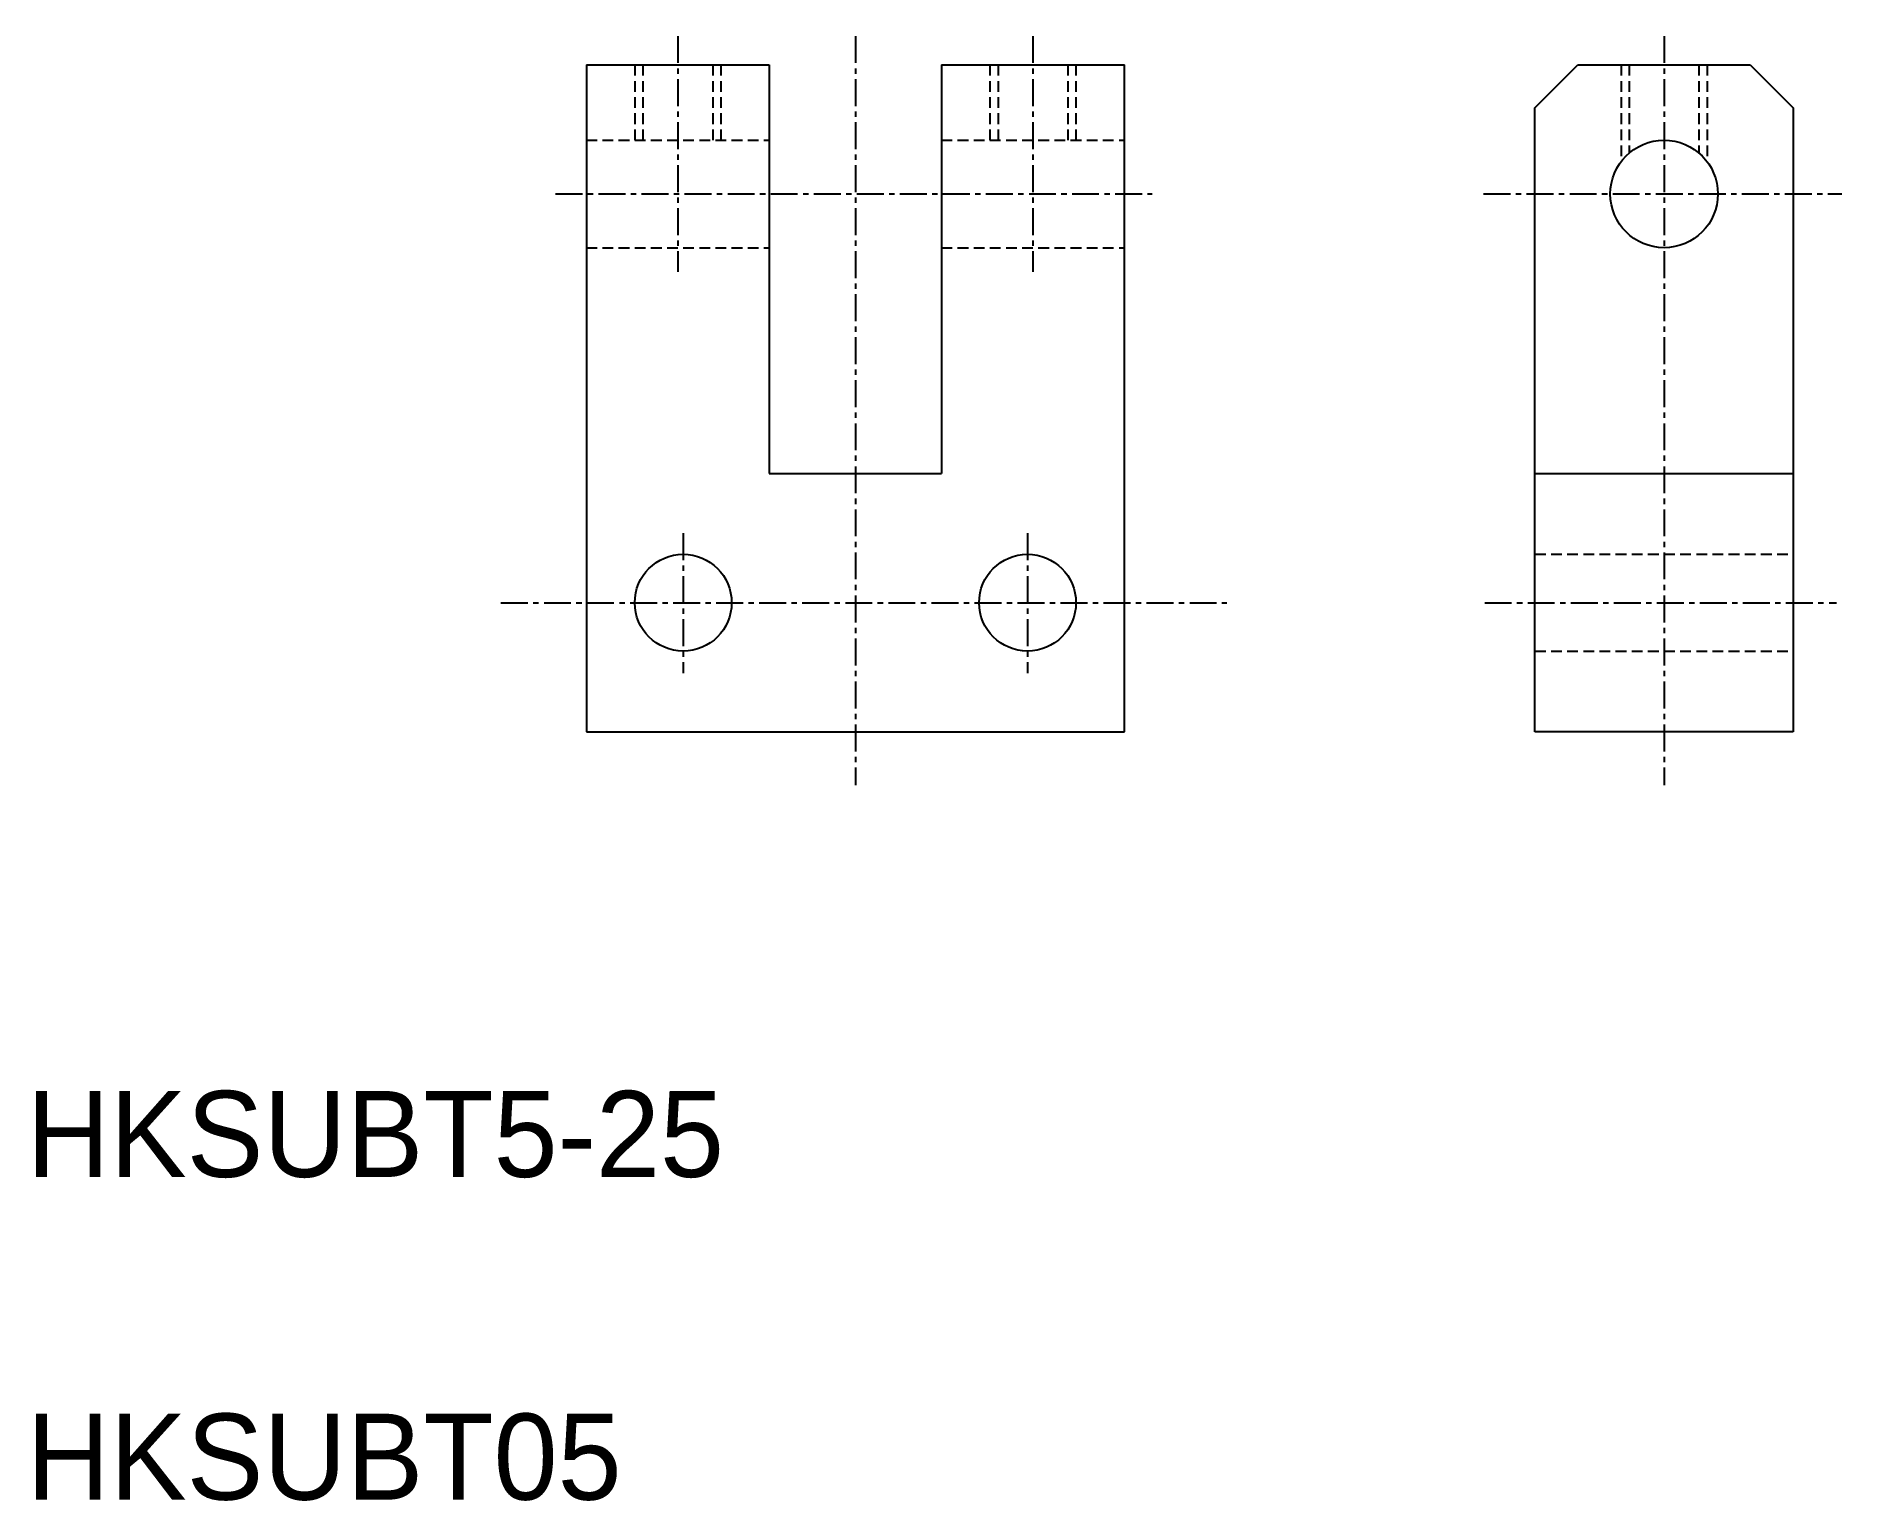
# Model space of a CAD drawing. Extents: x 16.7 to 100.6, y 87.5 to 155.6.
import ezdxf

# ---------------------------------------------------------------- set-up
doc = ezdxf.new("R2010")
doc.units = 0
doc.linetypes.add('CENTER', pattern=[2, 1.25, -0.25, 0.25, -0.25])
doc.linetypes.add('DASHED', pattern=[0.75, 0.5, -0.25])
doc.layers.get('0').update_dxf_attribs({"linetype": 'CONTINUOUS'})
doc.layers.add('CENTER', color=1, linetype='CENTER')

msp = doc.modelspace()

# ---------------------------------------------------------------- linework, layer by layer
at = {"color": 7, "linetype": 'CONTINUOUS'}
for p, q in [((42.254, 154.248), (42.254, 123.248)), ((42.254, 154.248), (50.754, 154.248)), ((50.754, 154.248), (50.754, 135.248)), ((58.754, 154.248), (58.754, 135.248)), ((58.754, 154.248), (67.254, 154.248)), ((67.254, 123.248), (67.254, 154.248)), ((86.33, 152.248), (88.33, 154.248)), ((88.33, 154.248), (96.33, 154.248)), ((96.33, 154.248), (98.33, 152.248)), ((86.33, 123.248), (86.33, 152.248)), ((98.33, 152.248), (98.33, 123.248)), ((50.754, 135.248), (58.754, 135.248)), ((86.33, 135.248), (98.33, 135.248)), ((42.254, 123.248), (67.254, 123.248)), ((98.33, 123.248), (86.33, 123.248))]:
    msp.add_line(p, q, dxfattribs=at)
at = {"color": 3, "linetype": 'DASHED'}
for p, q in [((44.504, 154.248), (44.504, 150.748)), ((44.883, 154.248), (44.883, 150.748)), ((48.125, 154.248), (48.125, 150.748)), ((48.504, 154.248), (48.504, 150.748)), ((61.004, 154.248), (61.004, 150.748)), ((61.383, 154.248), (61.383, 150.748)), ((64.625, 154.248), (64.625, 150.748)), ((65.004, 154.248), (65.004, 150.748)), ((90.33, 154.248), (90.33, 149.748)), ((90.709, 154.248), (90.709, 150.151)), ((93.951, 154.248), (93.951, 150.151)), ((94.33, 154.248), (94.33, 149.748)), ((42.254, 150.748), (50.754, 150.748)), ((58.754, 150.748), (67.254, 150.748)), ((42.254, 145.748), (50.754, 145.748)), ((58.754, 145.748), (67.254, 145.748)), ((86.33, 131.498), (98.33, 131.498)), ((86.33, 126.998), (98.33, 126.998))]:
    msp.add_line(p, q, dxfattribs=at)
at = {"color": 7, "linetype": 'CONTINUOUS'}
for centre, radius in [((92.33, 148.248), 2.5), ((46.754, 129.248), 2.25), ((62.754, 129.248), 2.25)]:
    msp.add_circle(centre, radius, dxfattribs=at)
at = {"layer": 'CENTER', "color": 1, "linetype": 'CENTER'}
for p, q in [((46.504, 155.586), (46.504, 144.635)), ((54.754, 155.586), (54.754, 120.772)), ((63.004, 155.586), (63.004, 144.635)), ((92.33, 155.586), (92.33, 120.772)), ((40.822, 148.248), (68.551, 148.248)), ((83.944, 148.248), (100.592, 148.248)), ((46.754, 132.483), (46.754, 125.968)), ((62.754, 132.483), (62.754, 125.968)), ((38.288, 129.248), (72.014, 129.248)), ((83.995, 129.248), (100.345, 129.248))]:
    msp.add_line(p, q, dxfattribs=at)

# ---------------------------------------------------------------- texts
at = {"color": 7, "linetype": 'CONTINUOUS'}
for s, p in [('HKSUBT5-25', (16.249, 102.556)), ('HKSUBT05', (16.249, 87.556))]:
    msp.add_text(s, height=4, dxfattribs=at).set_placement(p)

doc.saveas('drawing.dxf')
